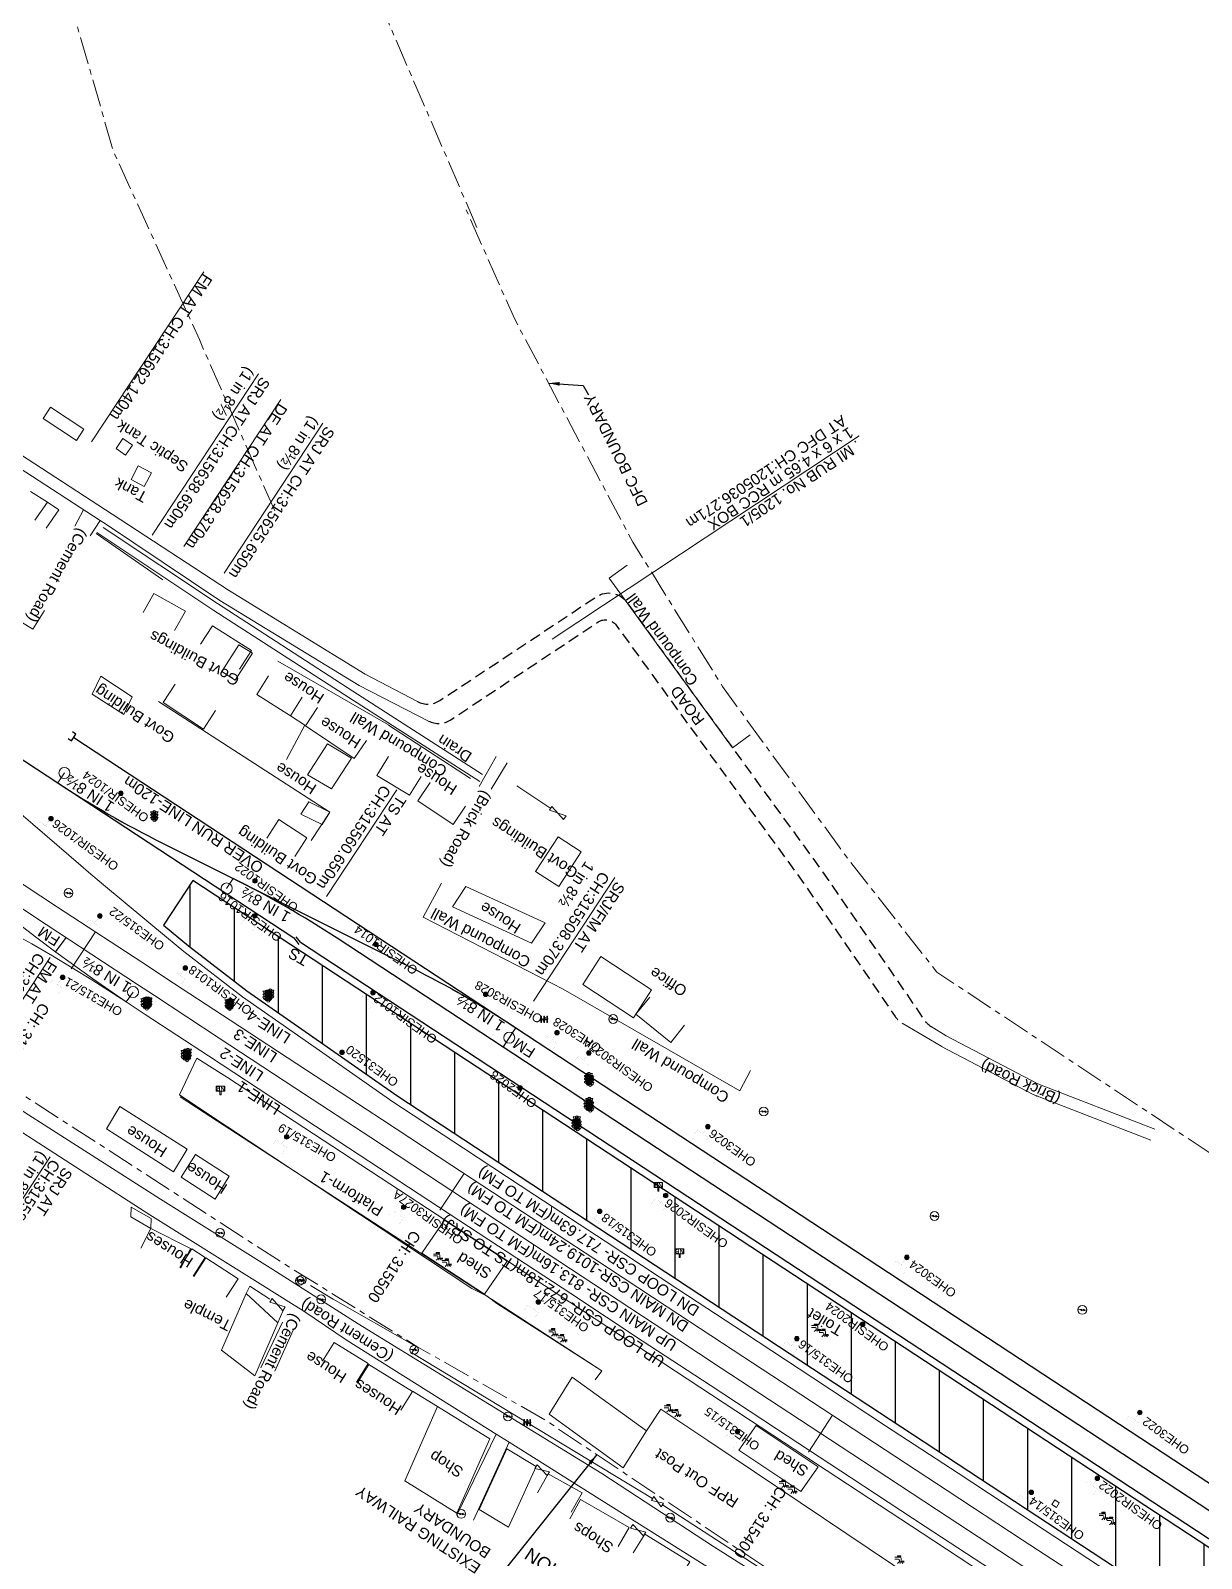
# Model space of a CAD drawing. Header units: metres. Extents: x 628572 to 633121, y 3388024 to 3391117.
# Drawn here: x 632173.8 to 632439.4, y 3388808.9 to 3389155.5 of the extents above; entities that cross this region are included whole.
import ezdxf
from ezdxf.enums import TextEntityAlignment as Align

# ---------------------------------------------------------------- set-up
doc = ezdxf.new("R2010")
doc.units = ezdxf.units.M
doc.header["$MEASUREMENT"] = 0
doc.linetypes.add('CENTER', pattern=[2, 1.25, -0.25, 0.25, -0.25])
doc.linetypes.add('DASHED', pattern=[0.75, 0.5, -0.25])
for name, color, linetype, lineweight in [('BRIDGE DETAILS PLAN', 1, 'Continuous', 0), ('Commercial Building Pucca', 251, 'Continuous', 0), ('Compound Wall', 251, 'Continuous', 0), ('COMPOUND_WALL', 8, 'Continuous', 0), ('DFCC BOUNDARY', 6, 'CENTER', 0), ('DRAIN_TOP', 5, 'Continuous', 0), ('Electric Pole', 251, 'Continuous', 0), ('Exg track', 7, 'Continuous', 0), ('Existing Chainage', 7, 'Continuous', 0), ('Existing IR Track', 143, 'Continuous', 0), ('Existing Railway Boundary', 7, 'CENTER', 0), ('Gate', 251, 'Continuous', 0), ('Govt buliding', 251, 'Continuous', 0), ('GOVT_BUILDING', 251, 'Continuous', 0), ('Grill', 251, 'Continuous', 0), ('Name Board', 251, 'Continuous', 0), ('OHE MAST', 8, 'Continuous', 0), ('Platform', 251, 'Continuous', 0), ('Religious_Place', 251, 'Continuous', 0), ('Residential Building Pucca', 251, 'Continuous', 0), ('RESIDENTIAL_BL_SEMI', 251, 'Continuous', 0), ('Shed', 251, 'Continuous', 0), ('Sign Board', 251, 'Continuous', 0), ("SIRHIND STN SRJ's", 251, 'Continuous', 0), ('Subroad Edge', 34, 'Continuous', 0), ('Tank', 7, 'Continuous', 0), ('Tap', 8, 'Continuous', 0), ('Text', 251, 'Continuous', 0), ('Transformer', 251, 'Continuous', 0), ('Village Name', 251, 'Continuous', 0)]:
    doc.layers.add(name, color=color, linetype=linetype, lineweight=lineweight)
doc.layers.add('IR PROPOSALS', color=190, linetype='Continuous')
doc.layers.add('PROPOSED ROAD', color=10, linetype='DASHED')
doc.styles.add('NB', font='swissbo.ttf', dxfattribs={"height": 1.5})
doc.styles.add('notes', font='romans.shx', dxfattribs={"height": 2})
doc.styles.get("Standard").update_dxf_attribs({"font": 'arial.ttf'})
doc.styles.add('Style-Arial', font='arial.ttf')
doc.styles.add('Text', font='arial.ttf', dxfattribs={"height": 2})
doc.styles.add('Vill txt', font='arial.ttf', dxfattribs={"height": 3})
doc.dimstyles.new('ISO-25', dxfattribs={"dimtxt": 2.5, "dimasz": 2.5, "dimexe": 1.25, "dimexo": 0.625, "dimtad": 1, "dimtxsty": 'Standard', "dimcen": 2.5, "dimadec": 0, "dimazin": 0, "dimtfac": 1, "dimtmove": 0, "dimatfit": 3, "dimfxl": 1, "dimarcsym": 0})

# ---------------------------------------------------------------- blocks, each defined once
blk = doc.blocks.new('GT')
at = {"layer": 'Gate'}
for p, q in [((-0.5, -0.5), (-0.5, 0.5)), ((-0.5, 0.5), (0.5, -0.5)), ((0.5, 0.5), (0.5, -0.5))]:
    blk.add_line(p, q, dxfattribs=at)
at = {"layer": 'Gate', "flags": 128}
blk.add_lwpolyline([(0.5, 0.5), (-0.5, -0.5)], dxfattribs=at)
blk = doc.blocks.new('EP')
blk.add_hatch(color=8).paths.add_polyline_path([(0.31, -0.24), (0.31, 0), (-0.31, -0.19), (-0.31, 0.07), (-0.93, -0.01), (-0.21, 0.16), (-0.21, -0.05), (0.43, 0.15), (0.41, -0.1), (0.94, -0.01)])
at = {"color": 8}
for p, q in [((-0.93, -0.01), (-0.21, 0.16)), ((-0.31, 0.07), (-0.93, -0.01)), ((-0.31, -0.19), (-0.31, 0.07)), ((0.31, 0), (-0.31, -0.19)), ((-0.21, 0.16), (-0.21, -0.05)), ((-0.21, -0.05), (0.43, 0.15)), ((0.31, -0.24), (0.31, 0)), ((0.43, 0.15), (0.41, -0.1)), ((0.94, -0.01), (0.31, -0.24)), ((0.41, -0.1), (0.94, -0.01))]:
    blk.add_line(p, q, dxfattribs=at)
blk.add_circle((0, 0), 1, dxfattribs=at)
blk = doc.blocks.new('NB')
for p, q in [((-0.98, 0.82), (-0.98, 1.98)), ((-0.98, 1.98), (0.98, 1.98)), ((-0.98, 0.82), (0.98, 0.82)), ((-0.13, 0.82), (-0.13, 0)), ((-0.13, 0), (0.13, 0)), ((0.13, 0.82), (0.13, 0)), ((0.98, 1.98), (0.98, 0.82))]:
    blk.add_line(p, q)
at = {"style": 'NB', "width": 1.025371}
blk.add_text('NB', height=0.988, rotation=180, dxfattribs=at).set_placement((-0.02, 1.38), align=Align.MIDDLE_CENTER)
blk = doc.blocks.new('SIG')
for color, points in [(1, [(-0.22, 0.42, 0.180295), (-0.01, 0.33, -0.00255), (0.01, 0.33, -0.00255), (0.02, 0.33, 0.180295), (0.23, 0.42, -0.002654), (0.25, 0.44, 0.184495), (0.33, 0.65, 1.000001), (-0.32, 0.65, 0.184495), (-0.24, 0.44, -0.002654)]), (2, [(0.23, -0.23, -0.002654), (0.25, -0.21, 0.184495), (0.33, 0.01, 1.000001), (-0.32, 0.01, 0.184495), (-0.24, -0.21, -0.002654), (-0.22, -0.23, 0.180295), (-0.01, -0.32, -0.00255), (0.01, -0.32, -0.00255), (0.02, -0.32, 0.180295)]), (3, [(0.23, -0.88, -0.002654), (0.25, -0.86, 0.184495), (0.33, -0.64, 1.000001), (-0.32, -0.64, 0.184495), (-0.24, -0.86, -0.002654), (-0.22, -0.88, 0.395599)])]:
    blk.add_hatch(color=color).paths.add_polyline_path(points)
for p, q in [((-0.31, 0.98), (-0.32, -0.9)), ((0.33, -0.9), (0.32, 0.98))]:
    blk.add_line(p, q)
at = {"flags": 128}
for points in [[(-0.31, 0.98), (-0.81, 0.98, 0.198758), (-0.42, 0.41, 0.003814), (-0.31, 0.39)], [(-0.31, 0.33), (-0.81, 0.33, 0.198758), (-0.42, -0.23, 0.003727), (-0.32, -0.26)], [(0.32, 0.98), (0.82, 0.98, -0.198758), (0.44, 0.41, -0.003814), (0.32, 0.39)], [(0.32, 0.33), (0.82, 0.33, -0.198758), (0.44, -0.23, -0.003727), (0.33, -0.26)], [(-0.32, -0.32), (-0.81, -0.32, 0.198758), (-0.42, -0.88, 0.003639), (-0.32, -0.9)], [(0.33, -0.32), (0.82, -0.32, -0.198758), (0.44, -0.88, -0.003639), (0.33, -0.9)]]:
    blk.add_lwpolyline(points, format="xyb", dxfattribs=at)
for centre, radius, start, end in [((0.01, 0.91), 0.324, 12.4049, 167.5951), ((0.01, 0.81), 0.357, 27.7578, 152.2422), ((0.01, -0.9), 0.324, 181.4572, 358.5428)]:
    blk.add_arc(centre, radius, start, end)
blk = doc.blocks.new('TAP')
at = {"layer": 'Tap', "color": 8}
for p, q in [((-0.32, 0), (0.32, 0)), ((-1.01, -0.33), (0.24, -0.33)), ((-1.01, -0.75), (-0.18, -0.75)), ((-0.37, -0.12), (-0.37, -0.05)), ((-0.1, -0.17), (-0.32, -0.17)), ((-0.05, -0.22), (-0.05, -0.33)), ((0.03, -0.95), (0.03, -1.32)), ((0.03, -1.32), (0.45, -1.32)), ((0.05, -0.22), (0.05, -0.33)), ((0.1, -0.17), (0.32, -0.17)), ((0.37, -0.12), (0.37, -0.05)), ((0.45, -0.54), (0.45, -1.32))]:
    blk.add_line(p, q, dxfattribs=at)
at = {"layer": 'Tap', "color": 8, "linetype": 'DASHED'}
for p, q in [((-0.37, -1.72), (0.03, -1.32)), ((0.24, -1.32), (0.24, -1.72)), ((0.85, -1.72), (0.45, -1.32))]:
    blk.add_line(p, q, dxfattribs=at)
at = {"layer": 'Tap', "color": 8}
for centre, radius, start, end in [((-0.32, -0.05), 0.0499, 90, 180), ((0.32, -0.05), 0.0499, 0, 90), ((-0.32, -0.12), 0.0499, 180, 270), ((-0.18, -0.95), 0.208, 0, 90), ((-0.1, -0.22), 0.0499, 0, 90), ((0.1, -0.22), 0.0499, 90, 180), ((0.24, -0.54), 0.208, 0, 90), ((0.32, -0.12), 0.0499, 270, 0)]:
    blk.add_arc(centre, radius, start, end, dxfattribs=at)
at = {"layer": 'Tap', "color": 8, "ltscale": 5, "style": 'notes'}
blk.add_text('TAP', height=0.25, rotation=180, dxfattribs=at).set_placement((1.12, -1.15, -147.73))
blk = doc.blocks.new('TRF')
blk.add_hatch(color=256).paths.add_polyline_path([(-0.18, -0.39), (0.02, 0.04), (-0.98, -0.29), (0.38, 0.42), (0.22, -0.04), (0.98, 0.09)])
for p, q in [((-0.69, 0.72), (-0.69, -0.72)), ((-0.52, 0.72), (-0.69, 0.72)), ((-0.52, -0.72), (-0.52, 0.72)), ((0, 0.72), (0, -0.72)), ((0.17, 0.72), (0, 0.72)), ((0.17, -0.72), (0.17, 0.72)), ((0.7, 0.72), (0.7, -0.72)), ((0.87, 0.72), (0.7, 0.72)), ((0.87, -0.72), (0.87, 0.72)), ((-0.69, -0.72), (-0.52, -0.72)), ((0, -0.72), (0.17, -0.72)), ((0.7, -0.72), (0.87, -0.72))]:
    blk.add_line(p, q)
at = {"flags": 128}
blk.add_lwpolyline([(0.22, -0.04), (0.38, 0.42), (-0.98, -0.29), (0.02, 0.04), (-0.18, -0.39), (0.98, 0.09), (0.22, -0.04)], close=True, dxfattribs=at)
blk = doc.blocks.new('OHE MAST')
h = blk.add_hatch(color=256)
edge = h.paths.add_edge_path()
edge.add_arc((0, 0), 0.514, 0, 360)
at = {"const_width": 0.01, "flags": 128}
for points in [[(1.5, 3.5), (1.5, 2), (-1.5, 2), (-1.5, 3.5)], [(0, 2), (0, 0)]]:
    blk.add_lwpolyline(points, dxfattribs=at)
blk.add_circle((0, 0), 0.514)

msp = doc.modelspace()

# ---------------------------------------------------------------- hatches: boundary and pattern name
at = {"layer": 'IR PROPOSALS'}
h = msp.add_hatch(dxfattribs=at)
h.set_pattern_fill('ANSI31', color=256, scale=80, angle=45)
h.set_pattern_definition([(90, (0, -1000), (-10, 2e-15), [])])
h.paths.add_polyline_path([(632210.59, 3388962.71), (632203.9, 3388952.55), (632209.59, 3388947.88), (632222.86, 3388937.63), (632240.29, 3388925.48), (632256.89, 3388913.88), (632778.9, 3388571.14), (632780.92, 3388574.2), (632666.97, 3388659.27, 0.015097), (632580.52, 3388719.84)])
h.paths.add_polyline_path([(632596.21, 3388702.59), (632537.66, 3388740.62), (632535.54, 3388737.36), (632594.09, 3388699.34)], flags=24)

# ---------------------------------------------------------------- linework, layer by layer
at = {"layer": 'BRIDGE DETAILS PLAN', "color": 10, "lineweight": 13, "flags": 128}
msp.add_lwpolyline([(632292.13, 3389017.42), (632361.79, 3389063.6)], dxfattribs=at)
at = {"layer": 'Commercial Building Pucca', "flags": 128}
for points in [[(632270.49, 3388819.19), (632277.97, 3388836), (632266.13, 3388843.32), (632258.65, 3388826.5), (632270.49, 3388819.19)], [(632275.56, 3388819.99), (632281.82, 3388833.76), (632288.47, 3388829.73), (632282.22, 3388815.97), (632275.56, 3388819.99)]]:
    msp.add_lwpolyline(points, close=True, dxfattribs=at)
for points in [[(632288.76, 3388823.77), (632291.23, 3388828.11), (632298.9, 3388823.74), (632296.42, 3388819.4)], [(632296.08, 3388817.89), (632298.55, 3388822.23), (632309.58, 3388815.94), (632307.1, 3388811.6)], [(632310.5, 3388810.14), (632313.12, 3388814.4), (632323.32, 3388808.13), (632320.71, 3388803.87)]]:
    msp.add_lwpolyline(points, dxfattribs=at)
at = {"layer": 'Compound Wall', "flags": 128}
for points in [[(632202.78, 3389003.32), (632241.65, 3388978.2)], [(632232.75, 3389000.04), (632235.96, 3388997.9)], [(632231.8, 3388990.17), (632235.96, 3388997.9)], [(632237.45, 3388971.8), (632241.65, 3388978.2), (632237.45, 3388971.8)], [(632294.63, 3388938), (632262.81, 3388954.38), (632266.97, 3388962.12)], [(632337.1, 3388919.58), (632334.66, 3388914.98), (632294.63, 3388938)], [(632314.89, 3388822.48), (632260.27, 3388855.54), (632261.25, 3388856.94), (632242.43, 3388867.69), (632237.31, 3388870.81)], [(632222.69, 3388868.98), (632223.49, 3388870.67), (632228.03, 3388867.67)], [(632229.86, 3388862.35), (632230.28, 3388863.28), (632231.25, 3388865.5)], [(632260.41, 3388846.8), (632266.12, 3388843.32)], [(632385.66, 3388776.64), (632347.02, 3388801.66), (632317.13, 3388821.02)]]:
    msp.add_lwpolyline(points, dxfattribs=at)
at = {"layer": 'COMPOUND_WALL', "linetype": 'Continuous', "flags": 128}
for points in [[(632173.76, 3389050.92), (632177.57, 3389048.55)], [(632188.66, 3389041.38), (632203.77, 3389030.88)], [(632337.04, 3388995.75), (632332.99, 3388992.82), (632305.07, 3389031.28), (632309.12, 3389034.21)], [(632229.88, 3389012.48), (632254.95, 3388997.97)], [(632254.95, 3388997.96), (632273.61, 3388985.81)], [(632284.12, 3388984.2), (632291.78, 3388979.05)]]:
    msp.add_lwpolyline(points, dxfattribs=at)
at = {"layer": 'DFCC BOUNDARY', "ltscale": 5, "flags": 128}
for points in [[(632107.02, 3390005.45), (632109.73, 3389999.53), (632121.16, 3389963.54), (632149.28, 3389869.27), (632171.11, 3389792.05), (632176.72, 3389740.54), (632185.97, 3389640.08), (632189.59, 3389584.04), (632210.05, 3389492.9), (632210.7, 3389443.22), (632213.06, 3389384.88), (632217.47, 3389333.73), (632222.92, 3389288.17), (632230.08, 3389245.69), (632238.24, 3389203.21), (632255.43, 3389156.22), (632275.38, 3389110.08)], [(632229.17, 3389046.59), (632212.06, 3389085.4), (632192.48, 3389128.36), (632162.02, 3389233.86)], [(632847.81, 3388559.87), (632823.15, 3388601.95), (632813.06, 3388636.23), (632805.99, 3388660.26), (632736.76, 3388705.19), (632557.63, 3388824.33), (632613.48, 3388910.41), (632526.1, 3388954.74), (632475.31, 3388878.33), (632379.38, 3388941.92), (632358.48, 3388968.59), (632330.75, 3389006.71), (632310.39, 3389039.48), (632283.54, 3389090.17), (632272.6, 3389114.83)]]:
    msp.add_lwpolyline(points, dxfattribs=at)
at = {"layer": 'DRAIN_TOP', "linetype": 'Continuous', "flags": 128}
for points in [[(632275.73, 3388985.17), (632245.99, 3389004.19), (632215.32, 3389023.96), (632188.78, 3389041.67)], [(632190.24, 3389042.78), (632216.19, 3389025.53), (632246.92, 3389005.67), (632276.29, 3388986.7)]]:
    msp.add_lwpolyline(points, dxfattribs=at)
at = {"layer": 'Exg track', "const_width": 0.3, "flags": 128}
msp.add_lwpolyline([(632181.84, 3388949.76), (632179.41, 3388946.5)], dxfattribs=at)
at = {"layer": 'Existing Chainage', "color": 7, "linetype": 'Continuous', "lineweight": 13, "flags": 128}
for points in [[(632182.99, 3388942.65), (632188.47, 3388951.02)], [(632266.63, 3388887.87), (632272.12, 3388896.23)], [(632350.25, 3388833.02), (632355.74, 3388841.38)]]:
    msp.add_lwpolyline(points, dxfattribs=at)
at = {"layer": 'Existing IR Track', "flags": 128}
for points in [[(632415.67, 3388802.03), (632398.76, 3388813.13), (632381.75, 3388824.31), (632365.24, 3388835.14), (632348.54, 3388846.1), (632333.19, 3388856.17), (632318.21, 3388865.98), (632301.54, 3388876.92), (632285.38, 3388887.52), (632269.38, 3388898.03), (632253.59, 3388908.4), (632236.39, 3388919.67), (632219.08, 3388931.01), (632204.42, 3388940.53), (632200.5, 3388943.15), (632179.86, 3388956.65), (632157.3, 3388971.47), (632120.36, 3388995.6), (632077.64, 3389023.44), (632042.44, 3389046.05), (632025.91, 3389056.45), (631978.21, 3389085.04), (631958.87, 3389096.19)], [(632208.56, 3388946.56), (632204.59, 3388949.8), (632190.31, 3388961.69), (632186.92, 3388964.58), (632185.15, 3388966.1), (632174.26, 3388975.5), (632167.95, 3388980.94), (632164.23, 3388984.08), (632131.96, 3389008.77), (632121.42, 3389015.93), (632118.09, 3389018.13), (632114.64, 3389020.38), (632096.48, 3389031.47), (632087.07, 3389036.79), (632080.93, 3389040.13), (632073.5, 3389044.12), (632063.68, 3389049.23), (632055.08, 3389053.36), (632050.24, 3389055.64), (632045.83, 3389057.7), (632032.14, 3389064.23), (631980.08, 3389088.54), (631959.7, 3389098.05)], [(632199.79, 3388932.25), (632195.49, 3388935.15), (632187.85, 3388940.45), (632179.52, 3388946.42), (632175.17, 3388949.65), (632152.31, 3388967.13), (632146.81, 3388971.39), (632133.49, 3388981.17), (632123.15, 3388988.26), (632123.05, 3388988.33)], [(632195.49, 3388935.15), (632187.66, 3388940.18), (632178.74, 3388945.6), (632174.06, 3388948.33), (632152.79, 3388959.93), (632133.31, 3388970.14)], [(632412.78, 3388797.99), (632396.04, 3388808.99), (632379.34, 3388819.98), (632362.53, 3388831.02), (632345.8, 3388842), (632330.49, 3388852.06), (632315.25, 3388862.09), (632298.88, 3388872.86), (632282.55, 3388883.6), (632266.73, 3388893.99), (632250.95, 3388904.35), (632233.75, 3388915.65), (632216.55, 3388926.94), (632201.87, 3388936.57), (632198.05, 3388939.12), (632177.34, 3388952.72), (632155.26, 3388967.25)], [(632418.46, 3388805.71), (632401.3, 3388816.99), (632384.21, 3388828.2), (632367.77, 3388839), (632351.25, 3388849.83), (632335.74, 3388860.04), (632320.6, 3388870), (632304.12, 3388880.83), (632288.16, 3388891.33), (632271.97, 3388901.97), (632255.96, 3388912.51), (632239.33, 3388924.1), (632221.87, 3388936.28), (632208.55, 3388946.57)], [(632393.51, 3388805.15), (632376.73, 3388816.15), (632359.98, 3388827.15), (632343.03, 3388838.27), (632327.94, 3388848.18), (632312.54, 3388858.29), (632296.31, 3388868.96), (632279.92, 3388879.75), (632264.16, 3388890.09), (632248.32, 3388900.47), (632231.16, 3388911.72), (632214.11, 3388922.89), (632199.77, 3388932.26)]]:
    msp.add_lwpolyline(points, dxfattribs=at)
at = {"layer": 'Existing Railway Boundary', "ltscale": 5, "flags": 128}
msp.add_lwpolyline([(631983.38, 3389039.03), (631997.78, 3389029.42), (631998.05, 3389028.42), (632017.69, 3389013.38), (632054.76, 3388986.91), (632106.63, 3388955.86), (632154.95, 3388925.1), (632230.87, 3388876), (632261.28, 3388857.07), (632290.54, 3388840.27), (632385.66, 3388776.64), (632400.57, 3388766.54), (632397.54, 3388762.12), (632395.54, 3388759.11), (632389.3, 3388750.37), (632386.71, 3388746.97), (632380.08, 3388739.4), (632361.83, 3388715.06), (632365.14, 3388712.58), (632373.83, 3388706.87), (632388.43, 3388697.28), (632403.56, 3388687.34), (632418.79, 3388677.34), (632434.5, 3388667.03), (632450.25, 3388656.7), (632466.79, 3388645.86), (632483.32, 3388635.01), (632501.76, 3388622.91), (632520.25, 3388610.78), (632536.82, 3388599.92), (632553.36, 3388589.08), (632565.85, 3388580.89), (632578.47, 3388572.6), (632596.92, 3388560.53), (632615.49, 3388548.37), (632635.6, 3388535.3), (632652.84, 3388524), (632669.99, 3388512.74), (632686.41, 3388501.99), (632696.81, 3388495.16), (632732.87, 3388550.06), (632815.55, 3388494.31), (632865.83, 3388462.67), (632954.79, 3388408.18), (633025.15, 3388369.9), (633056.73, 3388353.89), (633065.14, 3388349.01), (633088.59, 3388329), (633094.78, 3388323.6)], dxfattribs=at)
at = {"layer": 'Govt buliding', "flags": 128}
for points in [[(632176.9, 3389023.94), (632174.28, 3389019.68), (632148.88, 3389035.37), (632151.51, 3389039.62)], [(632227.35, 3388972.32), (632230.08, 3388976.51), (632236.46, 3388972.35), (632233.74, 3388968.16)], [(632322.17, 3388929.85), (632319.03, 3388925.96), (632311.13, 3388932.35), (632314.27, 3388936.24)]]:
    msp.add_lwpolyline(points, dxfattribs=at)
for points in [[(632194.9, 3389000.32), (632187.75, 3389004.99), (632189.67, 3389009.05), (632196.82, 3389004.38), (632194.9, 3389000.32)], [(632236.62, 3388986.69), (632241.16, 3388993.68), (632246.58, 3388990.45), (632242.04, 3388983.47), (632236.62, 3388986.69)], [(632310.58, 3388931.54), (632299.07, 3388939.12), (632303.15, 3388945.43), (632314.66, 3388937.85), (632310.58, 3388931.54)], [(632313.48, 3388837.83), (632296.66, 3388850), (632291.4, 3388841.61), (632308.22, 3388829.44), (632313.48, 3388837.83)], [(632407.16, 3388821.49), (632406.52, 3388820.44), (632405.51, 3388821.13), (632406.16, 3388822.18), (632407.16, 3388821.49)]]:
    msp.add_lwpolyline(points, close=True, dxfattribs=at)
at = {"layer": 'GOVT_BUILDING', "linetype": 'Continuous', "flags": 128}
for points in [[(632199.28, 3389023.46), (632201.75, 3389027.81), (632208.91, 3389023.76), (632206.45, 3389019.41)], [(632212.31, 3389016.29), (632215.01, 3389020.5), (632223.87, 3389014.83), (632221.17, 3389010.62)]]:
    msp.add_lwpolyline(points, dxfattribs=at)
msp.add_lwpolyline([(632293.59, 3388961.36), (632298.67, 3388969.17), (632293.44, 3388972.58), (632288.34, 3388964.73), (632293.59, 3388961.36)], close=True, dxfattribs=at)
at = {"layer": 'Grill', "flags": 128}
for points in [[(632301.87, 3388849.38), (632303.37, 3388851.43), (632213.13, 3388910.04), (632207.67, 3388913.6)], [(632420.29, 3388774.52), (632415.07, 3388778.11), (632406.15, 3388783.99), (632391.67, 3388792.88), (632374.65, 3388803.98), (632327.45, 3388835.64), (632316.74, 3388842.72), (632313.48, 3388837.83)]]:
    msp.add_lwpolyline(points, dxfattribs=at)
at = {"layer": 'IR PROPOSALS', "linetype": 'Continuous', "lineweight": 0}
for p, q in [((632179.96, 3388984.82), (632181.45, 3388987.09)), ((632219.74, 3388963.14), (632218.24, 3388960.88)), ((632283.86, 3388929.29), (632282.37, 3388927.02))]:
    msp.add_line(p, q, dxfattribs=at)
at = {"layer": 'IR PROPOSALS'}
for points in [[(631941.15, 3389148.97), (631971.12, 3389124.63, 0.025306), (632007.16, 3389098.27), (632233.48, 3388949.68)], [(632179.96, 3388984.82), (632179.96, 3388984.82, 0.029296), (632203.53, 3388971.25), (632260.29, 3388942.86, -0.029296), (632283.86, 3388929.29), (632587.53, 3388729.93, -0.015097), (632674.06, 3388669.3), (632962.39, 3388454.03)], [(632203.9, 3388952.55), (632209.59, 3388947.88), (632222.86, 3388937.63), (632240.29, 3388925.48), (632256.89, 3388913.88), (632778.9, 3388571.14), (632780.92, 3388574.2), (632666.97, 3388659.27, 0.015097), (632580.52, 3388719.84), (632210.59, 3388962.71), (632203.9, 3388952.55)], [(633059.28, 3388375.44), (633059.28, 3388375.44, -0.009053), (633046.3, 3388384.77), (632823.24, 3388551.31), (632821.57, 3388552.56), (632671.02, 3388664.96, 0.015097), (632584.48, 3388725.59), (632243.31, 3388949.57, 0.029296), (632219.74, 3388963.14), (632219.74, 3388963.14)], [(632234.99, 3388948.69), (632581.44, 3388721.24, -0.015097), (632667.98, 3388660.62), (632903.87, 3388484.49)]]:
    msp.add_lwpolyline(points, format="xyb", dxfattribs=at)
at = {"layer": 'IR PROPOSALS', "lineweight": 13, "flags": 128}
for points in [[(632187.62, 3389062.22), (632213.04, 3389100.79)], [(632201.37, 3389041), (632225.5, 3389077.6)], [(632208.5, 3389038.44), (632230.51, 3389071.83)], [(632240.07, 3389066.45), (632217.67, 3389032.41)], [(632240.88, 3388959.05), (632256.83, 3388983.26)], [(632287.89, 3388935.34), (632306.33, 3388963.34)], [(632163.15, 3388877.13), (632178.2, 3388899.98)]]:
    msp.add_lwpolyline(points, dxfattribs=at)
at = {"layer": 'IR PROPOSALS'}
for points in [[(632182.29, 3388994.93), (632183.07, 3388994.41), (632184.03, 3388995.88), (632183.24, 3388996.39)], [(632183.55, 3388995.15), (632283.86, 3388929.29)], [(632233.48, 3388949.68), (632234.65, 3388948.17)], [(632234.99, 3388948.69), (632234.04, 3388949.93)]]:
    msp.add_lwpolyline(points, dxfattribs=at)
at = {"layer": 'IR PROPOSALS', "const_width": 0.3, "flags": 128}
msp.add_lwpolyline([(632283.86, 3388929.29), (632280.96, 3388924.86)], dxfattribs=at)
at = {"layer": 'IR PROPOSALS', "linetype": 'Continuous', "lineweight": 0}
for centre in [(632181.45, 3388987.09), (632218.24, 3388960.88), (632282.37, 3388927.02)]:
    msp.add_circle(centre, 1.25, dxfattribs=at)
at = {"layer": 'Platform', "flags": 128}
for points in [[(632211.46, 3388922.39), (632207.55, 3388914.04), (632213.28, 3388910.18), (632273.91, 3388870.12), (632277.35, 3388868.42), (632279.57, 3388866.72), (632303.37, 3388851.43)], [(632211.46, 3388922.39), (632218.44, 3388917.98), (632278.92, 3388878.36), (632282.4, 3388876.08), (632284.83, 3388874.47), (632310.03, 3388857.89), (632311.67, 3388856.89), (632342.18, 3388836.86), (632376.04, 3388814.62), (632408.99, 3388792.96), (632438.12, 3388773.84), (632468.84, 3388753.74), (632501.07, 3388732.48), (632533.13, 3388711.49), (632576.57, 3388682.93), (632581.67, 3388679.56), (632603.08, 3388665.48), (632628.62, 3388648.69), (632664.94, 3388624.82), (632672.88, 3388619.67), (632677.9, 3388616.29), (632675.44, 3388612.68), (632670.49, 3388616.1)]]:
    msp.add_lwpolyline(points, dxfattribs=at)
at = {"layer": 'PROPOSED ROAD', "ltscale": 5, "flags": 128}
for points in [[(632261.55, 3389003.27, 0.274255), (632266.64, 3389003.53), (632302.19, 3389027.09, -0.401834), (632309, 3389025.86), (632325.47, 3389003.17), (632353.4, 3388964.76), (632376.6, 3388930.98, 0.10639), (632378.13, 3388929.53)], [(632264.03, 3388998.87, 0.271504), (632269.08, 3388999.15), (632302.56, 3389021.34, -0.401834), (632306.64, 3389020.6), (632321.43, 3389000.23), (632349.32, 3388961.88), (632369.96, 3388931.81, 0.109509), (632371.55, 3388930.33)]]:
    msp.add_lwpolyline(points, format="xyb", dxfattribs=at)
at = {"layer": 'Religious_Place', "flags": 128}
msp.add_lwpolyline([(632198.78, 3388879.26), (632201.03, 3388883.73), (632210.08, 3388879.17), (632207.83, 3388874.71)], dxfattribs=at)
at = {"layer": 'Residential Building Pucca', "flags": 128}
for points in [[(632224.1, 3389014.24), (632220.21, 3389008.14), (632217.13, 3389010.08), (632221.02, 3389016.18), (632224.1, 3389014.24)], [(632241.65, 3388978.2), (632236.89, 3388980.52), (632235.12, 3388977.75), (632239.91, 3388975.41), (632241.65, 3388978.2)], [(632290.49, 3388953.1), (632287.45, 3388948.48), (632269.49, 3388956.68), (632272.55, 3388961.32), (632290.49, 3388953.1)], [(632209.28, 3388901.71), (632194.02, 3388911.45), (632190.96, 3388906.33), (632206.22, 3388896.6), (632209.28, 3388901.71)], [(632215.63, 3388890.41), (632218.84, 3388895.58), (632211.15, 3388900.53), (632207.95, 3388895.36), (632215.63, 3388890.41)], [(632196.61, 3388888.6), (632201.12, 3388885.98), (632201.03, 3388883.73), (632196.48, 3388886.37), (632196.61, 3388888.6)], [(632224.64, 3388850.35), (632229.86, 3388862.35), (632222.69, 3388868.98), (632217.09, 3388856.12), (632224.64, 3388850.35)]]:
    msp.add_lwpolyline(points, close=True, dxfattribs=at)
for points in [[(632215.75, 3389001.22), (632213.01, 3388997.04), (632203.84, 3389003.04), (632206.58, 3389007.22)], [(632235.42, 3389004.26), (632232.75, 3389000.04), (632225.07, 3389004.9), (632227.74, 3389009.13)], [(632249.98, 3388994.48), (632247.19, 3388990.33), (632236.11, 3388997.79), (632238.9, 3389001.94)], [(632262.36, 3388986.27), (632259.76, 3388982.01), (632252.35, 3388986.53), (632254.95, 3388990.8)], [(632272.43, 3388979.57), (632269.65, 3388975.42), (632261.63, 3388980.79), (632264.41, 3388984.95)], [(632207.61, 3388874.9), (632210.32, 3388879.1), (632213.36, 3388877.14), (632210.65, 3388872.94)], [(632210.81, 3388872.87), (632213.52, 3388877.08), (632220.85, 3388872.34), (632218.14, 3388868.14)], [(632239.98, 3388853.65), (632242.62, 3388857.9), (632250.36, 3388853.09), (632247.72, 3388848.84)], [(632247.9, 3388848.66), (632250.53, 3388852.92), (632260.42, 3388846.79), (632257.79, 3388842.54)]]:
    msp.add_lwpolyline(points, dxfattribs=at)
at = {"layer": 'RESIDENTIAL_BL_SEMI', "linetype": 'Continuous', "flags": 128}
msp.add_lwpolyline([(632174.72, 3389044.44), (632177.57, 3389048.55), (632180.16, 3389046.75), (632177.3, 3389042.64)], dxfattribs=at)
at = {"layer": 'Shed', "flags": 128}
for points in [[(632262.56, 3388878.17), (632267.7, 3388885.66), (632281.88, 3388876.35), (632276.74, 3388868.85), (632262.56, 3388878.17)], [(632348.54, 3388824.07), (632352.44, 3388829.68), (632338.38, 3388839.07), (632334.48, 3388833.46), (632348.54, 3388824.07)]]:
    msp.add_lwpolyline(points, close=True, dxfattribs=at)
at = {"layer": "SIRHIND STN SRJ's", "color": 7}
msp.add_line((632195.49, 3388935.15), (632197.02, 3388937.39), dxfattribs=at)
at = {"layer": "SIRHIND STN SRJ's", "lineweight": 13, "flags": 128}
msp.add_lwpolyline([(632178.24, 3388945.21), (632167.44, 3388928.83), (632162.7, 3388921.64)], dxfattribs=at)
at = {"layer": "SIRHIND STN SRJ's", "color": 7}
msp.add_circle((632197.02, 3388937.39), 1.25, dxfattribs=at)
at = {"layer": 'Subroad Edge', "flags": 128}
for points in [[(632261.55, 3389003.27), (632249.71, 3389009.52), (632218.64, 3389028.52), (632192.27, 3389045.82), (632157.13, 3389068.65), (632127.54, 3389088.34), (632108.2, 3389101.56), (632076.18, 3389119.46), (632053.62, 3389128.04), (632030.11, 3389131), (632021.08, 3389134.73)], [(632022.01, 3389122.78), (632030.82, 3389126.92), (632052.91, 3389125.6), (632074.71, 3389116.79), (632107.03, 3389098.92), (632125.78, 3389086.56), (632155.73, 3389066.3), (632189.58, 3389044.33), (632190.8, 3389043.64), (632216.69, 3389026.21), (632248.33, 3389006.94), (632264.03, 3388998.87)], [(632203.26, 3388890.38), (632146.85, 3388926.38), (632110.89, 3388949.01), (632067.61, 3388975.04), (632044.59, 3388988.72), (631999.35, 3389021.25), (631979.37, 3389035.56)], [(632200.81, 3388886.85), (632145.47, 3388922.52), (632108.83, 3388944.4), (632095.66, 3388952.28), (632092.64, 3388953.72), (632061.42, 3388972.37), (632058.89, 3388973.85), (632041.18, 3388985.14), (631996.81, 3389017.13), (631976.82, 3389030.65), (631966.13, 3389004.39), (631952.53, 3388963.51), (631938.56, 3388921.53), (631920.69, 3388867.33), (631907.94, 3388829.49)], [(632371.55, 3388930.33), (632380.54, 3388925.02)], [(632381.54, 3388927.46), (632378.13, 3388929.53)], [(632381.54, 3388927.46), (632402.32, 3388916.55), (632428.87, 3388906.25)], [(632380.31, 3388925.13), (632401.23, 3388914.14), (632427.92, 3388903.8)], [(632203.26, 3388890.37), (632228.7, 3388874.46), (632248.09, 3388862.09), (632303.41, 3388828.13), (632328.74, 3388811.56), (632346.14, 3388800.58), (632374.7, 3388781.85), (632383.81, 3388775.65), (632386.34, 3388770.12), (632390.54, 3388763.94), (632390.14, 3388760.58), (632407.87, 3388750.25), (632426.6, 3388738.72)], [(632356.4, 3388713.47), (632366.83, 3388729.41), (632376.6, 3388749.18), (632382.06, 3388759.78), (632382.91, 3388768.05), (632381.49, 3388772.35), (632372.53, 3388778.8), (632343.46, 3388797.11), (632337.81, 3388800.73), (632335.93, 3388801.93), (632326.62, 3388807.45), (632300.75, 3388823.72), (632282.34, 3388835.26), (632279.37, 3388837.08), (632245.62, 3388858.33), (632235.54, 3388865.11), (632232.97, 3388866.72), (632226.47, 3388870.78), (632200.81, 3388886.85)], [(632226.03, 3388852.16), (632230.96, 3388862.48)], [(632233.32, 3388860.68), (632229.17, 3388851.35)], [(632279.37, 3388837.08), (632270.48, 3388818.68)], [(632282.34, 3388835.26), (632274.24, 3388817.57)]]:
    msp.add_lwpolyline(points, dxfattribs=at)
at = {"layer": 'Subroad Edge', "linetype": 'Continuous', "flags": 128}
for points in [[(632183.84, 3389043.1), (632185.81, 3389046.79)], [(632187.27, 3389040.89), (632189.58, 3389044.33)], [(632275.55, 3388984.03), (632279.43, 3388990.83)], [(632278.25, 3388983.42), (632281.93, 3388989.36)]]:
    msp.add_lwpolyline(points, dxfattribs=at)
at = {"layer": 'Tank', "linetype": 'Continuous', "flags": 128}
for points in [[(632178.26, 3389070.08), (632185.82, 3389065.11), (632184.18, 3389062.54), (632176.62, 3389067.51), (632178.26, 3389070.08)], [(632193.16, 3389060.71), (632194.72, 3389062.95), (632196.86, 3389061.43), (632195.3, 3389059.19), (632193.16, 3389060.71)], [(632198.19, 3389056.76), (632201.19, 3389055.15), (632199.56, 3389052.07), (632196.56, 3389053.68), (632198.19, 3389056.76)]]:
    msp.add_lwpolyline(points, close=True, dxfattribs=at)

# ---------------------------------------------------------------- block references
at = {"layer": 'Electric Pole'}
for p in [(632182.37, 3388959.85), (632305.95, 3388931.26), (632340.09, 3388910.29), (632378.85, 3388886.57), (632216.77, 3388882.74), (632234.85, 3388871.87), (632235.26, 3388872.08), (632239.68, 3388867.66), (632412.41, 3388865.27), (632260.78, 3388856.2), (632282.07, 3388841.09), (632271.48, 3388818.99), (632318.89, 3388818.13)]:
    msp.add_blockref('EP', p, dxfattribs=at)
at = {"layer": 'Gate', "linetype": 'Continuous', "xscale": 3.834935853517344, "zscale": 1.958299224714483, "rotation": 326.0000000000001}
msp.add_blockref('GT', (632293.38, 3388977.99), dxfattribs=at)
at = {"layer": 'Gate'}
for p, xscale, zscale, rotation in [((632229.79, 3388866.47), 3.516276439696674, 1.87517370920581, 146.9958025688023), ((632289.85, 3388828.92), 3.200818801641946, 1.789083229378096, 149.9958025688073), ((632316.01, 3388821.75), 2.681264813228451, 1.637456812630012, 146.9958025688025), ((632311.64, 3388815.3), 3.464122544085707, 1.861215340600249, 148.995802568801)]:
    msp.add_blockref('GT', p, dxfattribs=dict(at, xscale=xscale, zscale=zscale, rotation=rotation))
at = {"layer": 'Name Board'}
for p in [(632216.87, 3388914.07), (632316.2, 3388892.21), (632321.02, 3388877.18)]:
    msp.add_blockref('NB', p, dxfattribs=at)
at = {"layer": 'OHE MAST', "color": 2, "rotation": 143.3908318566117}
for p in [(632194.24, 3388982.48), (632178.38, 3388976.71), (632224.68, 3388962.61), (632189.49, 3388954.65), (632224.65, 3388954.67), (632252.14, 3388948.18), (632208.88, 3388942.83), (632181.03, 3388940.72), (632251.46, 3388937.24), (632277.01, 3388936.86), (632293.22, 3388928.18), (632244.44, 3388923.69), (632300.43, 3388923.56), (632284.83, 3388915.63), (632231.87, 3388904.52), (632327.42, 3388906.86), (632317.87, 3388891.23), (632258.42, 3388888.56), (632302.89, 3388887.64), (632372.59, 3388877.18), (632288.97, 3388867.07), (632362.54, 3388862.02), (632347.63, 3388858.73), (632425.43, 3388842.01), (632334.17, 3388837.63), (632415.79, 3388827.06), (632400.84, 3388823.88)]:
    msp.add_blockref('OHE MAST', p, dxfattribs=at)
at = {"layer": 'Sign Board'}
for p in [(632201.81, 3388977.32), (632201.9, 3388977.29), (632227.28, 3388936.59), (632227.69, 3388936.31), (632227.73, 3388936.66), (632228.16, 3388936.86), (632199.62, 3388934.88), (632199.97, 3388935.05), (632200.05, 3388934.88), (632200.14, 3388934.5), (632200.45, 3388934.84), (632200.49, 3388935.06), (632218.66, 3388934.63), (632218.96, 3388934.44), (632219, 3388934.61), (632219.12, 3388934.73), (632208.71, 3388923.14), (632209.19, 3388923.13), (632209.25, 3388922.8), (632209.42, 3388923.41), (632300.23, 3388917.44), (632300.43, 3388917.93), (632300.57, 3388917.46), (632300.73, 3388917.15), (632300.11, 3388911.73), (632300.54, 3388912.27), (632300.54, 3388911.66), (632300.75, 3388911.33), (632297.72, 3388908.06), (632297.36, 3388907.44), (632297.67, 3388907.48), (632297.9, 3388907.1)]:
    msp.add_blockref('SIG', p, dxfattribs=at)
at = {"layer": 'Tap'}
for p in [(632266.17, 3388878.26), (632268.19, 3388876.84), (632292.34, 3388861.02), (632351.96, 3388862.06), (632353.7, 3388860.9), (632294.4, 3388859.68), (632318.53, 3388843.84), (632320.28, 3388842.71), (632344.59, 3388826.68), (632346.61, 3388825.35), (632417.22, 3388819.36), (632418.96, 3388818.24), (632370.85, 3388809.47)]:
    msp.add_blockref('TAP', p, dxfattribs=at)
at = {"layer": 'Transformer'}
for p in [(632290.2, 3388931.21), (632286.36, 3388839.66)]:
    msp.add_blockref('TRF', p, dxfattribs=at)

# ---------------------------------------------------------------- texts
at = {"layer": 'BRIDGE DETAILS PLAN', "color": 10}
for s, p in [('AT DFC CH:1205036.271m', (632357.8, 3389068.39)), ('1 x 6 x 4.65 m RCC BOX', (632359.4, 3389065.69)), ('. MI RUB No. 1205/1', (632361.17, 3389062.69))]:
    msp.add_text(s, height=2.5, rotation=213.8369, dxfattribs=at).set_placement(p)
at = {"layer": 'DFCC BOUNDARY', "linetype": 'Continuous', "ltscale": 5}
msp.add_text('DFC BOUNDARY', height=2.5, rotation=116.4288, dxfattribs=at).set_placement((632300.34, 3389072.89), align=Align.MIDDLE_RIGHT)
at = {"layer": 'Existing Chainage', "color": 7, "lineweight": 0, "char_height": 2.5, "attachment_point": 4, "line_spacing_factor": 0.6, "style": 'Style-Arial'}
for s, insert, rotation in [('CH: 315600', (632177.17, 3388934.51), 236.8039), ('CH: 315500', (632261.39, 3388882.87), 236.7084), ('CH: 315400', (632344.42, 3388824.88), 236.7322)]:
    msp.add_mtext(s, dxfattribs=dict(at, insert=insert, rotation=rotation))
at = {"layer": 'Existing IR Track', "color": 7, "lineweight": 0}
for s, p in [(' LINE-4  ', (632221.59, 3388933.54)), (' LINE-3  ', (632218.54, 3388929.24)), (' LINE-2  ', (632215.44, 3388924.96)), ('LINE-1  ', (632219.28, 3388917.37)), ('DN LOOP CSR- 717.63m(FM TO FM)', (632275.59, 3388896.85)), ('DN MAIN CSR-1019.24m(FM TO FM)', (632273.17, 3388893.28)), ('UP MAIN CSR- 813.16m(FM TO FM)', (632271.49, 3388888.32)), ('UP LOOP CSR- 672.18m(TS TO SRJ)', (632267.12, 3388885.7))]:
    msp.add_text(s, height=2.5, rotation=147, dxfattribs=at).set_placement(p, align=Align.MIDDLE_RIGHT)
at = {"layer": 'Existing Railway Boundary', "linetype": 'Continuous', "insert": (632236.18, 3388830.78), "char_height": 2.5, "width": 46.2535, "attachment_point": 3, "rotation": 146.5}
msp.add_mtext('\\pxql;EXISTING RAILWAY BOUNDARY', dxfattribs=at)
at = {"layer": 'IR PROPOSALS', "linetype": 'Continuous', "lineweight": 0}
for s, rotation, p in [('1 IN 8½', 146.8869, (632192.98, 3388980.1)), ('1 IN 8½', 150.0237, (632232.99, 3388955.17)), ('TS', 150.0237, (632237.05, 3388945.34)), ('1 IN 8½', 146.8869, (632281.6, 3388930.3)), ('FM', 146.8869, (632288.52, 3388924.36))]:
    msp.add_text(s, height=2.5, rotation=rotation, dxfattribs=at).set_placement(p)
at = {"layer": 'IR PROPOSALS', "style": 'Style-Arial'}
msp.add_text('OVER RUN LINE-120m', height=2.5, rotation=146.7042, dxfattribs=at).set_placement((632226.86, 3388966.22))
at = {"layer": 'IR PROPOSALS', "lineweight": 13, "char_height": 2.5, "attachment_point": 4, "rotation": 236.6069, "style": 'Style-Arial'}
for s, insert, width, line_spacing_factor in [('\\A1;\\pxsm1;FM AT {\\A0;CH:315662.140m}', (632214.1, 3389099.86), 58.5981, 0.648), ('\\A1;\\pxsm1;SRJ AT {\\A0;CH:315638.650m (1 in 8½) }', (632225.16, 3389077.83), 40.711, 0.648), ('\\A1;\\pxsm1;DE AT {\\A0;CH:315628.370m}', (632231.14, 3389070.5), 58.5981, 0.648), ('\\A1;\\pxsm1;SRJ AT {\\A0;CH:315625.650m \\P(1 in 8½) }', (632239.81, 3389066.62), 58.5981, 0.648), ('\\A1;\\pxsm1;TS AT \\P{\\A0;CH:315560.650m}', (632256.34, 3388982.74), 27.1754, 0.648), ('\\A1;\\pxsm1;SRJ/FM AT \\P{\\A0;CH:315508.370m \\P1 in 8½ }', (632304.22, 3388964.27), 53.9825, 0.648), ('\\A1;\\pxsm0.8;SRJ AT {\\A0;\\PCH:315580.550m\\P(1 in 8½) }', (632179.28, 3388899.19), 58.5981, 0.7)]:
    msp.add_mtext(s, dxfattribs=dict(at, insert=insert, width=width, line_spacing_factor=line_spacing_factor))
at = {"layer": 'OHE MAST'}
for s, rotation, p in [('OHESIR/1024', 144, (632186.49, 3388987.74)), ('OHESIR/1026', 144, (632179.63, 3388976.75)), ('OHESIR1022', 144, (632221.01, 3388966.96)), ('OHESIR1016', 144, (632217.32, 3388960.18)), ('OHE315/22', 144, (632192.55, 3388956.84)), ('OHESIR1014', 144, (632248.11, 3388952.72)), ('OHE315/21', 150, (632182.18, 3388940.82)), ('OHESIR1018', 144, (632210.52, 3388943.59)), ('OHESIR1012', 144, (632252.5, 3388937.07)), ('OHESIR3028', 151.1704, (632275.26, 3388940.07)), ('OHE3028', 147.4543, (632293.12, 3388931.78)), ('OHESIR3027A', 144, (632300.03, 3388927.18)), ('OHE31520', 144, (632246.23, 3388925.47)), ('OHE2028', 144, (632278.91, 3388919.71)), ('OHE315/19', 150, (632230.68, 3388907.71)), ('OHE3026', 144, (632328.63, 3388906.43)), ('OHESIR3027A', 144, (632256.86, 3388892.62)), ('OHESIR2026', 144, (632318.54, 3388890.66)), ('OHE315/18', 144, (632304.22, 3388887.37)), ('OHE3024', 144, (632374.08, 3388876.75)), ('OHE315/17', 144, (632288.87, 3388870.2)), ('OHESIR2024', 144, (632355.04, 3388867.23)), ('OHE315/16', 144, (632348.89, 3388858.64)), ('OHE315/15', 144, (632327.6, 3388843.38)), ('OHE3022', 144, (632426.99, 3388841.12)), ('OHESIR2022', 144, (632417.07, 3388826.69)), ('OHE315/14', 144, (632401.25, 3388823.06))]:
    msp.add_text(s, height=2, rotation=rotation, dxfattribs=at).set_placement(p, align=Align.RIGHT)
at = {"layer": 'PROPOSED ROAD', "lineweight": 0}
msp.add_text('ROAD', height=2.5, rotation=127.2462, dxfattribs=at).set_placement((632319.73, 3389006.41), align=Align.MIDDLE_RIGHT)
at = {"layer": "SIRHIND STN SRJ's", "color": 7}
for s, rotation, p in [('FM', 147.4107, (632180.71, 3388949.73)), ('1 IN 8½', 149, (632196.88, 3388939.14))]:
    msp.add_text(s, height=2.5, rotation=rotation, dxfattribs=at).set_placement(p)
at = {"layer": "SIRHIND STN SRJ's", "lineweight": 13, "insert": (632155.44, 3388911.32), "char_height": 2.5, "width": 40.2291, "attachment_point": 6, "rotation": 236.763, "line_spacing_factor": 0.648, "style": 'Style-Arial'}
msp.add_mtext('\\A1;\\pxsm0.8,ql;FM AT \\P{\\A0;CH:315605.000m}', dxfattribs=at)
at = {"layer": 'Subroad Edge', "linetype": 'Continuous', "style": 'Text'}
for s, p in [('(Cement Road)', (632184.64, 3389042.86)), ('(Brick Road)', (632276.35, 3388983.38))]:
    msp.add_text(s, height=2.5, rotation=240.2814, dxfattribs=at).set_placement(p)
at = {"layer": 'Subroad Edge', "style": 'Text'}
for s, rotation, p in [('(Brick Road)', 155.3141, (632407.65, 3388913.98)), ('(Cement Road)', 242.9892, (632233.02, 3388864.71))]:
    msp.add_text(s, height=2.5, rotation=rotation, dxfattribs=at).set_placement(p)
at = {"layer": 'Text', "style": 'Text'}
for s, rotation, p in [('Septic Tank', 146.6786, (632209.79, 3389057.19)), ('Tank', 151.7301, (632200.51, 3389050.5)), ('Govt Buildings', 151.832, (632221.43, 3389008.88)), ('Drain', 147.1308, (632274.14, 3388991.44)), ('Govt Buildings', 147.2523, (632298.23, 3388965.06)), ('(Cement Road)', 147.9453, (632256.28, 3388855.34))]:
    msp.add_text(s, height=2.5, rotation=rotation, dxfattribs=at).set_placement(p)
at = {"layer": 'Text'}
for s, rotation, p in [('Compound Wall', 125.9814, (632325.38, 3389008.02)), ('House', 147.454, (632240.61, 3389004.73)), ('Govt Building', 146.4287, (632206.72, 3388995.7)), ('House', 147.454, (632248.97, 3388994.56)), ('Compound Wall', 148.8663, (632268.55, 3388988.22)), ('House', 147.1303, (632238.88, 3388984.17)), ('House', 147.454, (632270.78, 3388984.02)), ('Govt Building', 146.4287, (632239.08, 3388963.58)), ('House', 147.454, (632285.25, 3388952.57)), ('Compound Wall', 152.1791, (632287.46, 3388944.99)), ('Office', 147.454, (632322.98, 3388938.3)), ('Compound Wall', 149.0036, (632332.52, 3388914.17)), ('House', 147.454, (632204.98, 3388901.85)), ('House', 147.454, (632218.63, 3388893.52)), ('Platform-1', 148.5561, (632254, 3388888.48)), ('Houses', 147.454, (632210.9, 3388876.83)), ('Temple', 153.2815, (632219.58, 3388862.59)), ('House', 147.454, (632245.7, 3388850.62)), ('Houses', 147.454, (632258.22, 3388843.34)), ('Shop', 148.1141, (632272.2, 3388829.19)), ('RPF Out Post', 147.454, (632334.61, 3388822.33)), ('Shops', 148.1141, (632306.27, 3388812.03))]:
    msp.add_text(s, height=2.5, rotation=rotation, dxfattribs=at).set_placement(p)
at = {"layer": 'Text', "style": 'Text'}
for s, p in [('Shed', (632274.43, 3388875.32)), ('Toilet', (632354.01, 3388862.49)), ('Shed', (632346.35, 3388830.45))]:
    msp.add_text(s, height=2.5, rotation=148.9868, dxfattribs=at).set_placement(p, align=Align.MIDDLE_CENTER)
at = {"layer": 'Village Name', "style": 'Vill txt'}
msp.add_text('SIRHIND RAILWAY STATION', height=3, rotation=146.7153, dxfattribs=at).set_placement((632310.01, 3388794.75), align=Align.MIDDLE_CENTER)

# ---------------------------------------------------------------- leaders
at = {"layer": 'DFCC BOUNDARY', "linetype": 'Continuous', "lineweight": 0, "ltscale": 5}
msp.add_leader([(632291.3, 3389075.52), (632299.18, 3389075.01), (632300.34, 3389072.89)], dimstyle='ISO-25', override={"dimtxt": 3, "dimtad": 0, "dimdec": 3, "dimzin": 2, "dimtdec": 3}, dxfattribs=at)
at = {"layer": 'Existing Railway Boundary', "linetype": 'Continuous', "ltscale": 5}
msp.add_leader([(632302.26, 3388832.43), (632279.6, 3388804.17), (632276.92, 3388805.71)], dimstyle='ISO-25', override={"dimtxt": 3, "dimasz": 2.5, "dimgap": 0.625, "dimtad": 0, "dimdec": 3, "dimzin": 2, "dimtdec": 3}, dxfattribs=at)

doc.saveas('drawing.dxf')
